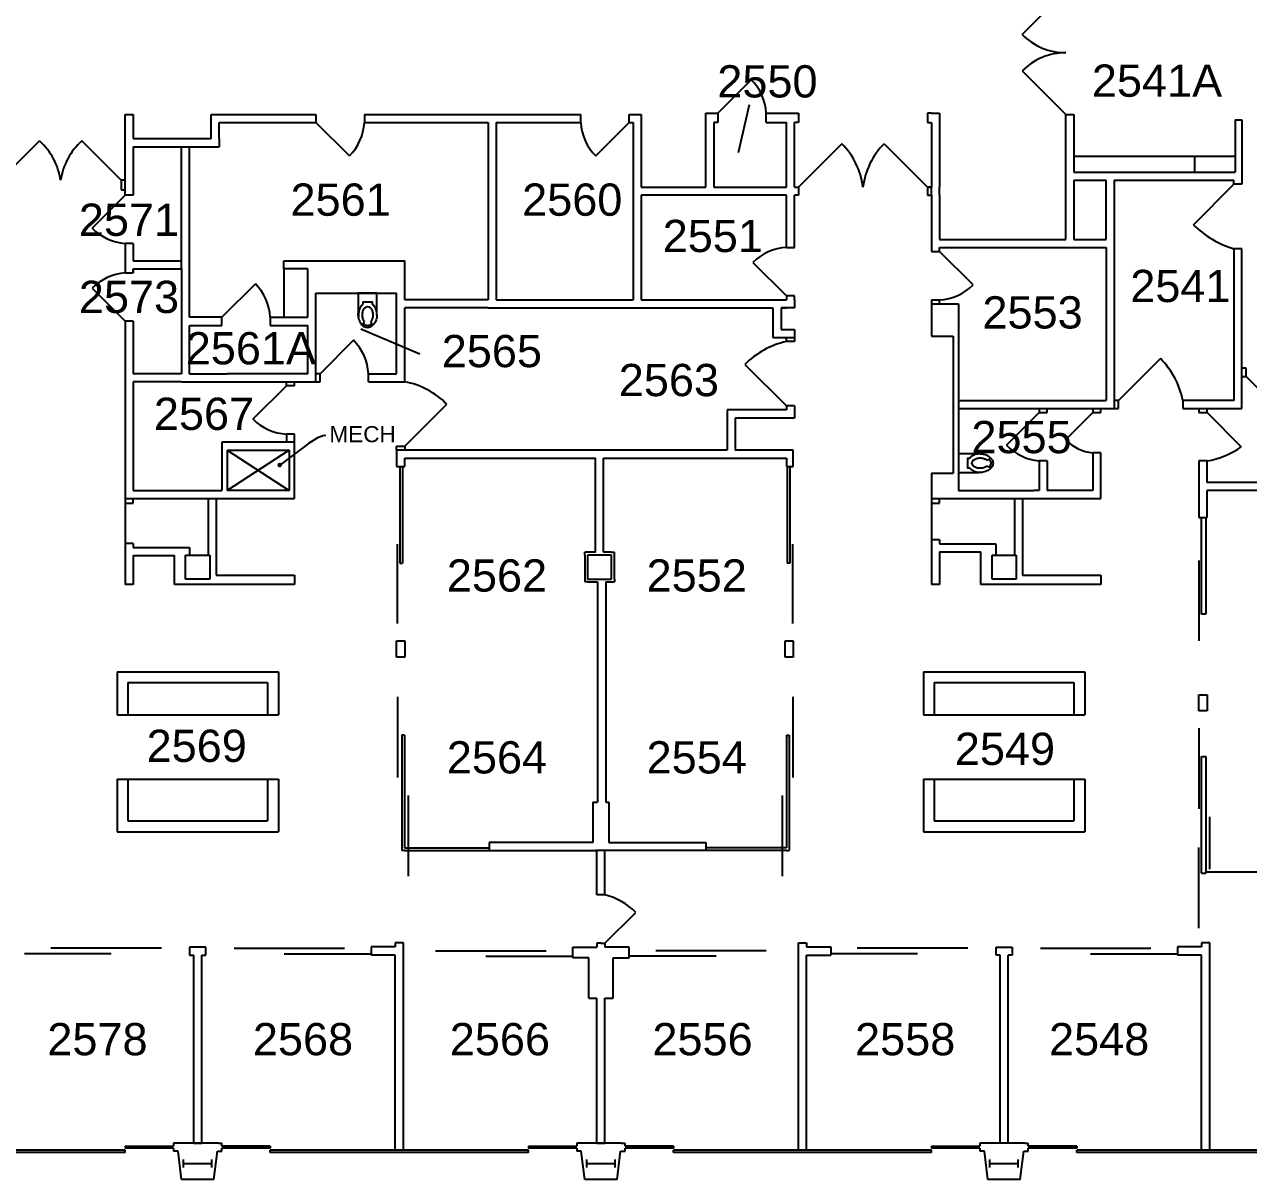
# Model space of a CAD drawing. Header units: inches. Extents: x -3198 to 3293, y 108 to 2903.
# Drawn here: x 1052 to 1962, y 161 to 1022 of the extents above; entities that cross this region are included whole.
import ezdxf
from ezdxf.enums import TextEntityAlignment as Align

# ---------------------------------------------------------------- set-up
doc = ezdxf.new("R2010")
doc.units = ezdxf.units.IN
doc.header["$LTSCALE"] = 96
doc.header["$MEASUREMENT"] = 0
doc.layers.get('0').update_dxf_attribs({"linetype": 'CONTINUOUS'})
for name, color, linetype in [('A-ANNO-ROOM', 4, 'CONTINUOUS'), ('A-ANNO-TEXT', 4, 'CONTINUOUS'), ('A-COLS', 5, 'CONTINUOUS'), ('A-DOOR', 2, 'CONTINUOUS'), ('A-FLOR-CASE', 3, 'CONTINUOUS'), ('A-FLOR-PFIX', 2, 'CONTINUOUS'), ('A-GLAZ', 2, 'CONTINUOUS'), ('A-SHAFT', 1, 'CONTINUOUS'), ('A-WALL-FULL', 6, 'CONTINUOUS')]:
    doc.layers.add(name, color=color, linetype=linetype)
doc.styles.add('ARIAL', font='arial.ttf')

# ---------------------------------------------------------------- blocks, each defined once
blk = doc.blocks.new('DOT')
at = {"const_width": 0.0175}
blk.add_lwpolyline([(-0.00875, 0, 1), (0.00875, 0, 1)], format="xyb", close=True, dxfattribs=at)
blk = doc.blocks.new('P2477016')
for p, q in [((-3.603083, -23.831759), (-3.603083, -23.831759)), ((-2.504894, -21.068753), (-2.504894, -21.068753))]:
    blk.add_line(p, q)
for points in [[(-6.93083, -16.399601, -0.022673), (-7, -14.875), (-7, 0), (-3.020761, 0), (0, 0), (3.020761, 0), (7, 0), (7, -14.875)], [(-6.937926, -16.211212, -0.074934), (-6.387938, -12.562014, -0.085426), (-4.920528, -9.670474, -0.066386), (-3.550098, -8.264603), (-3.550098, -6.711212), (3.449902, -6.711212), (3.449902, -8.264603, -0.066386), (4.820333, -9.670474, -0.085426), (6.287743, -12.562014, -0.111314), (6.709134, -17.991061)], [(3.991504, -23.722377, -0.562484), (3.158962, -23.529526), (2.424162, -21.300368, -0.238976), (2.492058, -20.853364, 0.08035), (3.421006, -18.976205, 0.074934), (3.837731, -16.211212, 0.074934), (3.421006, -13.446218, 0.085426), (2.414145, -11.462194, 0.066386), (1.597345, -10.624271, 0.330534), (-1.69754, -10.624271, 0.066386), (-2.51434, -11.462194, 0.085426), (-3.521201, -13.446218, 0.074934), (-3.937926, -16.211212, 0.074934), (-3.521201, -18.976205, 0.08035), (-2.592253, -20.853364, -0.238976), (-2.524357, -21.300368), (-3.250575, -23.503493, -0.549653), (-4.069149, -23.710095)], [(0, -25.75, 0.143932), (2.498761, -25.015482, 0.107177), (4.949747, -22.564786, 0.077997), (6.431696, -19.212481, 0.065232), (7, -14.875)], [(-4.023967, -23.748064, 0.06085), (-2.498761, -25.015482, 0.143932), (0, -25.75)], [(-2.976493, -22.67201, 0.063273), (-1.687041, -23.754089, 0.143932), (0, -24.25)], [(0, -24.25, 0.143932), (1.687041, -23.754089, 0.059203), (2.902316, -22.750942)]]:
    blk.add_lwpolyline(points, format="xyb")
for centre, radius, start, end in [((5.443363, -16.211212), 12.38129, 180, 197.141641), ((2.746106, -17.043143), 9.558648, 197.141641, 216.672481), ((1.035634, -18.316811), 7.426057, 216.672481, 226.574161)]:
    blk.add_arc(centre, radius, start, end)

msp = doc.modelspace()

# ---------------------------------------------------------------- linework, layer by layer
at = {"layer": 'A-ANNO-ROOM'}
for p, q in [((1590.85, 961.72), (1582.71, 925.94)), ((1301.89, 795), (1345.84, 776.3))]:
    msp.add_line(p, q, dxfattribs=at)
at = {"layer": 'A-ANNO-TEXT'}
msp.add_lwpolyline([(1275.84, 715.5), (1273.69, 715.13), (1271.74, 714.59), (1269.57, 713.64), (1266.79, 712), (1263, 709.43), (1257.79, 705.66), (1250.75, 700.43), (1241.5, 693.5)], dxfattribs=at)
at = {"layer": 'A-COLS'}
for p, q in [((1171.5, 626.5), (1189.5, 626.5)), ((1171.5, 617.5), (1171.5, 626.5)), ((1189.5, 626.5), (1189.5, 608.5)), ((1488.5, 626.5), (1470.5, 626.5)), ((1470.5, 626.5), (1470.5, 608.5)), ((1488.5, 617.5), (1488.5, 626.5)), ((1771.5, 617.5), (1771.5, 626.5)), ((1771.5, 626.5), (1789.5, 626.5)), ((1789.5, 626.5), (1789.5, 608.5)), ((1171.5, 608.5), (1171.5, 617.5)), ((1488.5, 608.5), (1488.5, 617.5)), ((1771.5, 608.5), (1771.5, 617.5)), ((1189.5, 608.5), (1171.5, 608.5)), ((1470.5, 608.5), (1482.5, 608.5)), ((1482.5, 608.5), (1488.5, 608.5)), ((1789.5, 608.5), (1771.5, 608.5)), ((1170, 170.5), (1170, 176.5)), ((1170, 173.5), (1191, 173.5)), ((1191, 170.5), (1191, 176.5)), ((1470, 170.5), (1470, 176.5)), ((1470, 173.5), (1491, 173.5)), ((1491, 170.5), (1491, 176.5)), ((1770, 170.5), (1770, 176.5)), ((1770, 173.5), (1791, 173.5)), ((1791, 170.5), (1791, 176.5))]:
    msp.add_line(p, q, dxfattribs=at)
at = {"layer": 'A-DOOR'}
for p, q in [((1793.97, 1013.97), (1826.5, 1046.5)), ((1793.97, 987.03), (1826.5, 954.5)), ((1592.38, 980.38), (1567.5, 955.5)), ((1293.38, 923.62), (1268.5, 948.5)), ((1476.62, 923.62), (1501.5, 948.5)), ((1033.5, 905.5), (1062.79, 934.79)), ((1123.5, 905.5), (1094.21, 934.79)), ((1659.73, 932.73), (1627.5, 900.5)), ((1691.27, 932.73), (1723.5, 900.5)), ((1921.44, 872.44), (1951.5, 902.5)), ((1101.84, 869.84), (1126.5, 894.5)), ((1757.38, 827.62), (1732.5, 852.5)), ((1593.62, 844.38), (1618.5, 819.5)), ((1101.84, 825.16), (1126.5, 800.5)), ((1223.38, 828.38), (1198.5, 803.5)), ((1296.38, 786.38), (1271.5, 761.5)), ((1587.59, 768.41), (1618.5, 737.5)), ((1896.79, 772.79), (1865.5, 741.5)), ((1991.48, 728.52), (1960.5, 759.5)), ((1221.62, 727.62), (1246.5, 752.5)), ((1334.5, 707.5), (1365.85, 738.85)), ((1782.22, 708.22), (1806.5, 732.5)), ((1826.27, 712.27), (1846.5, 732.5)), ((1931.5, 732.5), (1956.96, 707.04)), ((1126.5, 665.15), (1126.5, 635.15)), ((1726.5, 665.15), (1726.5, 635.15)), ((1328.95, 634.5), (1328.95, 575.5)), ((1623.03, 634.5), (1623.03, 575.5)), ((1925.5, 622.5), (1925.5, 562.5)), ((1329.28, 460.82), (1329.28, 520.82)), ((1623.62, 460.83), (1623.62, 520.83)), ((1925.5, 497.5), (1925.5, 437.5)), ((1337.32, 387.32), (1337.32, 447.32)), ((1615.58, 387.34), (1615.58, 447.34)), ((1933.48, 392.5), (1933.48, 431.44)), ((1925.44, 348.78), (1925.44, 408.78)), ((1483.5, 337.5), (1506.43, 360.43)), ((1116.18, 329.6), (1051.68, 329.6)), ((1153.48, 333.75), (1071.24, 333.75)), ((1207.52, 333.75), (1289.76, 333.75)), ((1244.82, 329.6), (1309.32, 329.6)), ((1357.5, 331.84), (1439.74, 331.84)), ((1603.5, 331.84), (1521.26, 331.84)), ((1716.18, 329.6), (1651.68, 329.6)), ((1753.48, 333.75), (1671.24, 333.75)), ((1807.52, 333.75), (1889.76, 333.75)), ((1844.82, 329.6), (1909.32, 329.6)), ((1394.8, 327.69), (1459.3, 327.69)), ((1566.2, 327.69), (1501.7, 327.69))]:
    msp.add_line(p, q, dxfattribs=at)
for centre, radius, start, end in [((1826.5, 1046.5), 46, 225, 270), ((1826.5, 954.5), 46, 90, 135), ((1565.38, 953.38), 38.17, 3.17663, 45), ((1266.38, 950.62), 38.17, 315, 356.82337), ((1503.62, 950.62), 38.17, 183.17663, 225), ((1029.46, 898.07), 49.6, 8.61839, 47.77476), ((1127.54, 898.07), 49.6, 132.22524, 171.38161), ((1620.62, 893.62), 55.31, 7.14972, 45), ((1730.38, 893.62), 55.31, 135, 172.85028), ((1129.5, 897.5), 39.12, 225, 265.60129), ((1972, 923), 71.5, 225, 253.33913), ((1620.62, 817.38), 38.17, 93.17663, 135), ((1129.5, 797.5), 39.12, 94.39871, 135), ((1196.38, 801.38), 38.17, 3.17663, 45), ((1730.38, 854.62), 38.17, 273.17663, 315), ((1269.38, 759.38), 38.17, 3.17663, 45), ((1632.75, 723.25), 63.86, 102.89374, 135), ((1853.64, 729.64), 61.02, 11.20471, 45), ((1323, 696), 60.6, 45, 79.06091), ((1248.62, 754.62), 38.17, 225, 266.82337), ((1850.39, 736.39), 34.11, 225, 263.45371), ((1811.17, 737.17), 40.93, 225, 263.45371), ((1920.06, 760.13), 64.65, 280.19615, 304.80385), ((1471.11, 325.11), 49.95, 45, 75.63918)]:
    msp.add_arc(centre, radius, start, end, dxfattribs=at)
at = {"layer": 'A-FLOR-CASE'}
for p, q in [((1832.5, 923.5), (1922.5, 923.5)), ((1922.5, 911.5), (1922.5, 923.5)), ((1922.5, 923.5), (1952.5, 923.5)), ((1120.5, 539.5), (1240.5, 539.5)), ((1120.5, 539.5), (1120.5, 507.5)), ((1240.5, 539.5), (1240.5, 507.5)), ((1720.5, 539.5), (1720.5, 507.5)), ((1720.5, 539.5), (1840.5, 539.5)), ((1840.5, 539.5), (1840.5, 507.5)), ((1128.5, 531.5), (1128.5, 507.5)), ((1128.5, 531.5), (1232.5, 531.5)), ((1232.5, 531.5), (1232.5, 507.5)), ((1728.5, 531.5), (1832.5, 531.5)), ((1728.5, 531.5), (1728.5, 507.5)), ((1832.5, 531.5), (1832.5, 507.5)), ((1120.5, 507.5), (1240.5, 507.5)), ((1720.5, 507.5), (1840.5, 507.5)), ((1120.5, 459.5), (1120.5, 420.5)), ((1120.5, 459.5), (1240.5, 459.5)), ((1128.5, 459.5), (1128.5, 428.5)), ((1232.5, 459.5), (1232.5, 428.5)), ((1240.5, 459.5), (1240.5, 420.5)), ((1720.5, 459.5), (1840.5, 459.5)), ((1720.5, 459.5), (1720.5, 420.5)), ((1728.5, 459.5), (1728.5, 428.5)), ((1832.5, 459.5), (1832.5, 428.5)), ((1840.5, 459.5), (1840.5, 420.5)), ((1128.5, 428.5), (1232.5, 428.5)), ((1728.5, 428.5), (1832.5, 428.5)), ((1120.5, 420.5), (1240.5, 420.5)), ((1720.5, 420.5), (1840.5, 420.5))]:
    msp.add_line(p, q, dxfattribs=at)
at = {"layer": 'A-GLAZ'}
msp.add_line((1930.5, 390.5), (1993.5, 390.5), dxfattribs=at)
at = {"layer": 'A-SHAFT'}
for p, q in [((1248.5, 704.5), (1202.5, 674.5)), ((1202.5, 704.5), (1248.5, 674.5))]:
    msp.add_line(p, q, dxfattribs=at)
at = {"layer": 'A-WALL-FULL'}
for p, q in [((1126.5, 894.5), (1126.5, 954.5)), ((1126.5, 954.5), (1132.5, 954.5)), ((1132.5, 954.5), (1132.5, 936.5)), ((1190.5, 954.5), (1268.5, 954.5)), ((1190.5, 936.5), (1190.5, 954.5)), ((1196.5, 948.5), (1268.5, 948.5)), ((1196.5, 936.5), (1196.5, 948.5)), ((1268.5, 954.5), (1268.5, 948.5)), ((1304.5, 954.5), (1465.5, 954.5)), ((1304.5, 954.5), (1304.5, 948.5)), ((1304.5, 948.5), (1396.5, 948.5)), ((1396.5, 948.5), (1396.5, 816.5)), ((1402.5, 948.5), (1465.5, 948.5)), ((1402.5, 948.5), (1402.5, 816.5)), ((1465.5, 948.5), (1465.5, 954.5)), ((1501.5, 954.5), (1504.5, 954.5)), ((1501.5, 948.5), (1501.5, 954.5)), ((1501.5, 948.5), (1504.5, 948.5)), ((1504.5, 954.5), (1510.5, 954.5)), ((1504.5, 948.5), (1504.5, 816.5)), ((1510.5, 954.5), (1510.5, 900.5)), ((1558.5, 955.5), (1567.5, 955.5)), ((1558.5, 900.5), (1558.5, 955.5)), ((1564.5, 948.5), (1564.5, 900.5)), ((1567.5, 948.5), (1564.5, 948.5)), ((1567.5, 955.5), (1567.5, 948.5)), ((1603.5, 955.5), (1624.5, 955.5)), ((1603.5, 948.5), (1603.5, 955.5)), ((1603.5, 948.5), (1618.5, 948.5)), ((1618.5, 900.5), (1618.5, 948.5)), ((1624.5, 955.5), (1627.5, 955.5)), ((1627.5, 948.5), (1624.5, 948.5)), ((1624.5, 900.5), (1624.5, 948.5)), ((1627.5, 955.5), (1627.5, 948.5)), ((1726.5, 955.5), (1723.5, 955.5)), ((1723.5, 955.5), (1723.5, 948.5)), ((1723.5, 948.5), (1726.5, 948.5)), ((1726.5, 955.5), (1732.5, 955.5)), ((1726.5, 948.5), (1726.5, 900.5)), ((1732.5, 955.5), (1732.5, 900.5)), ((1826.5, 861.5), (1826.5, 954.5)), ((1826.5, 954.5), (1832.5, 954.5)), ((1832.5, 954.5), (1832.5, 911.5)), ((1952.5, 950.5), (1957.5, 950.5)), ((1952.5, 950.5), (1952.5, 911.5)), ((1957.5, 950.5), (1957.5, 902.5)), ((1132.5, 936.5), (1190.5, 936.5)), ((1132.5, 930.5), (1132.5, 894.5)), ((1132.5, 930.5), (1196.5, 930.5)), ((1168.5, 839.5), (1168.5, 930.5)), ((1174.5, 803.5), (1174.5, 930.5)), ((1196.5, 936.5), (1196.5, 930.5)), ((1832.5, 911.5), (1952.5, 911.5)), ((1126.5, 905.5), (1123.5, 905.5)), ((1123.5, 905.5), (1123.5, 898.5)), ((1126.5, 898.5), (1126.5, 905.5)), ((1832.5, 905.5), (1832.5, 861.5)), ((1832.5, 905.5), (1856.5, 905.5)), ((1856.5, 861.5), (1856.5, 905.5)), ((1862.5, 905.5), (1862.5, 741.5)), ((1862.5, 905.5), (1951.5, 905.5)), ((1951.5, 902.5), (1951.5, 905.5)), ((1957.5, 902.5), (1951.5, 902.5)), ((1123.5, 898.5), (1126.5, 898.5)), ((1132.5, 894.5), (1126.5, 894.5)), ((1510.5, 900.5), (1558.5, 900.5)), ((1618.5, 894.5), (1510.5, 894.5)), ((1510.5, 894.5), (1510.5, 816.5)), ((1564.5, 900.5), (1618.5, 900.5)), ((1618.5, 855.5), (1618.5, 894.5)), ((1624.5, 900.5), (1627.5, 900.5)), ((1624.5, 855.5), (1624.5, 894.5)), ((1627.5, 894.5), (1624.5, 894.5)), ((1627.5, 900.5), (1627.5, 894.5)), ((1726.5, 900.5), (1723.5, 900.5)), ((1723.5, 900.5), (1726.5, 900.5)), ((1723.5, 900.5), (1723.5, 894.5)), ((1723.5, 894.5), (1726.5, 894.5)), ((1726.5, 894.5), (1726.5, 900.5)), ((1726.5, 894.5), (1726.5, 855.5)), ((1732.5, 894.5), (1732.5, 900.5)), ((1732.5, 894.5), (1732.5, 861.5)), ((1126.5, 858.5), (1126.5, 836.5)), ((1132.5, 858.5), (1126.5, 858.5)), ((1132.5, 858.5), (1132.5, 845.5)), ((1732.5, 861.5), (1826.5, 861.5)), ((1832.5, 861.5), (1856.5, 861.5)), ((1618.5, 855.5), (1624.5, 855.5)), ((1726.5, 855.5), (1726.5, 852.5)), ((1726.5, 852.5), (1732.5, 852.5)), ((1732.5, 855.5), (1856.5, 855.5)), ((1732.5, 852.5), (1732.5, 855.5)), ((1856.5, 855.5), (1856.5, 741.5)), ((1951.5, 854.5), (1951.5, 741.5)), ((1957.5, 854.5), (1951.5, 854.5)), ((1957.5, 735.5), (1957.5, 854.5)), ((1132.5, 845.5), (1168.5, 845.5)), ((1132.5, 839.5), (1132.5, 836.5)), ((1132.5, 839.5), (1168.5, 839.5)), ((1132.5, 836.5), (1132.5, 839.5)), ((1168.5, 839.5), (1168.5, 761.5)), ((1244.5, 845.5), (1334.5, 845.5)), ((1244.5, 839.5), (1244.5, 845.5)), ((1244.5, 839.5), (1244.5, 803.5)), ((1262.5, 839.5), (1244.5, 839.5)), ((1262.5, 818.5), (1262.5, 839.5)), ((1334.5, 816.5), (1334.5, 845.5)), ((1126.5, 836.5), (1132.5, 836.5)), ((1268.5, 821.5), (1328.5, 821.5)), ((1268.5, 755.5), (1268.5, 821.5)), ((1328.5, 816.5), (1328.5, 821.5)), ((1262.5, 803.5), (1262.5, 818.5)), ((1328.5, 761.5), (1328.5, 816.5)), ((1396.5, 816.5), (1334.5, 816.5)), ((1402.5, 816.5), (1504.5, 816.5)), ((1510.5, 816.5), (1511.5, 816.5)), ((1510.5, 816.5), (1618.5, 816.5)), ((1618.5, 819.5), (1618.5, 816.5)), ((1624.5, 819.5), (1618.5, 819.5)), ((1624.5, 816.5), (1624.5, 819.5)), ((1624.5, 816.5), (1624.5, 810.5)), ((1726.5, 816.5), (1732.5, 816.5)), ((1726.5, 816.5), (1726.5, 813.5)), ((1726.5, 813.5), (1726.5, 789.5)), ((1726.5, 813.5), (1732.5, 813.5)), ((1732.5, 813.5), (1732.5, 816.5)), ((1732.5, 813.5), (1746.5, 813.5)), ((1746.5, 813.5), (1746.5, 674.5)), ((1198.5, 803.5), (1174.5, 803.5)), ((1198.5, 797.5), (1198.5, 803.5)), ((1234.5, 803.5), (1262.5, 803.5)), ((1234.5, 803.5), (1234.5, 797.5)), ((1396.5, 810.5), (1334.5, 810.5)), ((1334.5, 755.5), (1334.5, 810.5)), ((1396.5, 810.5), (1402.5, 810.5)), ((1402.5, 810.5), (1504.5, 810.5)), ((1504.5, 810.5), (1510.5, 810.5)), ((1510.5, 810.5), (1608.5, 810.5)), ((1608.5, 810.5), (1608.5, 794.5)), ((1614.5, 810.5), (1618.5, 810.5)), ((1614.5, 810.5), (1614.5, 794.5)), ((1624.5, 810.5), (1614.5, 810.5)), ((1126.5, 800.5), (1126.5, 668.5)), ((1132.5, 800.5), (1126.5, 800.5)), ((1132.5, 800.5), (1132.5, 761.5)), ((1174.5, 797.5), (1198.5, 797.5)), ((1174.5, 761.5), (1174.5, 797.5)), ((1174.5, 761.5), (1174.5, 797.5)), ((1234.5, 797.5), (1262.5, 797.5)), ((1262.5, 761.5), (1262.5, 797.5)), ((1608.5, 794.5), (1608.5, 788.5)), ((1614.5, 794.5), (1624.5, 794.5)), ((1624.5, 794.5), (1624.5, 788.5)), ((1608.5, 788.5), (1624.5, 788.5)), ((1618.5, 785.5), (1618.5, 788.5)), ((1624.5, 785.5), (1618.5, 785.5)), ((1624.5, 788.5), (1624.5, 785.5)), ((1726.5, 789.5), (1742.5, 789.5)), ((1742.5, 789.5), (1742.5, 687.5)), ((1960.5, 765.5), (1957.5, 765.5)), ((1960.5, 759.5), (1960.5, 765.5)), ((1168.5, 761.5), (1132.5, 761.5)), ((1174.5, 761.5), (1202.5, 761.5)), ((1262.5, 761.5), (1202.5, 761.5)), ((1271.5, 761.5), (1268.5, 761.5)), ((1271.5, 755.5), (1271.5, 761.5)), ((1307.5, 761.5), (1328.5, 761.5)), ((1307.5, 755.5), (1307.5, 761.5)), ((1957.5, 759.5), (1960.5, 759.5)), ((1132.5, 755.5), (1132.5, 674.5)), ((1168.5, 755.5), (1132.5, 755.5)), ((1168.5, 755.5), (1174.5, 755.5)), ((1174.5, 755.5), (1202.5, 755.5)), ((1202.5, 755.5), (1268.5, 755.5)), ((1246.5, 752.5), (1246.5, 755.5)), ((1252.5, 752.5), (1246.5, 752.5)), ((1252.5, 752.5), (1252.5, 755.5)), ((1268.5, 755.5), (1271.5, 755.5)), ((1307.5, 755.5), (1334.5, 755.5)), ((1746.5, 741.5), (1856.5, 741.5)), ((1865.5, 741.5), (1862.5, 741.5)), ((1862.5, 741.5), (1862.5, 735.5)), ((1865.5, 735.5), (1865.5, 741.5)), ((1913.5, 741.5), (1913.5, 735.5)), ((1951.5, 741.5), (1913.5, 741.5)), ((1574.5, 734.5), (1574.5, 704.5)), ((1618.5, 734.5), (1574.5, 734.5)), ((1618.5, 737.5), (1618.5, 734.5)), ((1624.5, 737.5), (1618.5, 737.5)), ((1624.5, 737.5), (1624.5, 734.5)), ((1624.5, 734.5), (1624.5, 728.5)), ((1746.5, 735.5), (1806.5, 735.5)), ((1746.5, 735.5), (1862.5, 735.5)), ((1806.5, 735.5), (1806.5, 732.5)), ((1806.5, 732.5), (1812.5, 732.5)), ((1812.5, 732.5), (1812.5, 735.5)), ((1846.5, 735.5), (1846.5, 732.5)), ((1846.5, 732.5), (1852.5, 732.5)), ((1852.5, 732.5), (1852.5, 735.5)), ((1862.5, 735.5), (1865.5, 735.5)), ((1913.5, 735.5), (1957.5, 735.5)), ((1925.5, 735.5), (1925.5, 732.5)), ((1925.5, 732.5), (1931.5, 732.5)), ((1931.5, 732.5), (1931.5, 735.5)), ((1624.5, 728.5), (1580.5, 728.5)), ((1580.5, 728.5), (1580.5, 704.5)), ((1198.5, 710.5), (1198.5, 674.5)), ((1252.5, 710.5), (1198.5, 710.5)), ((1246.5, 716.5), (1246.5, 710.5)), ((1252.5, 716.5), (1246.5, 716.5)), ((1252.5, 710.5), (1252.5, 716.5)), ((1252.5, 674.5), (1252.5, 710.5)), ((1202.5, 704.5), (1202.5, 674.5)), ((1202.5, 704.5), (1248.5, 704.5)), ((1248.5, 704.5), (1248.5, 674.5)), ((1328.5, 707.5), (1334.5, 707.5)), ((1328.5, 704.5), (1328.5, 707.5)), ((1328.5, 704.5), (1328.5, 692.5)), ((1574.5, 704.5), (1328.5, 704.5)), ((1334.5, 707.5), (1334.5, 704.5)), ((1623.5, 704.5), (1580.5, 704.5)), ((1623.5, 692.5), (1623.5, 704.5)), ((1846.5, 702.5), (1846.5, 674.5)), ((1852.5, 702.5), (1846.5, 702.5)), ((1852.5, 702.5), (1846.5, 702.5)), ((1852.5, 674.5), (1852.5, 702.5)), ((1328.5, 692.5), (1330.5, 692.5)), ((1330.5, 692.5), (1332.5, 692.5)), ((1330.95, 692.5), (1330.95, 620.5)), ((1332.5, 692.5), (1334.5, 692.5)), ((1332.95, 692.5), (1332.95, 620.5)), ((1334.5, 698.5), (1476.5, 698.5)), ((1334.5, 692.5), (1334.5, 698.5)), ((1476.5, 628.5), (1476.5, 698.5)), ((1482.5, 628.5), (1482.5, 698.5)), ((1482.5, 698.5), (1618.5, 698.5)), ((1618.5, 698.5), (1618.5, 692.5)), ((1618.5, 692.5), (1623.5, 692.5)), ((1619.03, 692.5), (1619.03, 620.5)), ((1621.03, 692.5), (1621.03, 620.5)), ((1806.5, 696.5), (1806.5, 674.5)), ((1812.5, 696.5), (1806.5, 696.5)), ((1812.5, 696.5), (1812.5, 674.5)), ((1925.5, 696.5), (1925.5, 654.5)), ((1931.5, 696.5), (1925.5, 696.5)), ((1931.5, 680.5), (1931.5, 696.5)), ((1726.5, 687.5), (1742.5, 687.5)), ((1726.5, 687.5), (1726.5, 665.15)), ((1132.5, 674.5), (1198.5, 674.5)), ((1248.5, 674.5), (1202.5, 674.5)), ((1252.5, 668.5), (1252.5, 674.5)), ((1746.5, 674.5), (1798.5, 674.5)), ((1798.5, 674.5), (1802.5, 674.5)), ((1806.5, 674.5), (1802.5, 674.5)), ((1846.5, 674.5), (1812.5, 674.5)), ((1852.5, 668.5), (1852.5, 674.5)), ((2073.5, 680.5), (1931.5, 680.5)), ((2073.5, 674.5), (1931.5, 674.5)), ((1931.5, 654.5), (1931.5, 674.5)), ((1126.5, 668.5), (1126.5, 665.15)), ((1126.5, 668.5), (1252.5, 668.5)), ((1126.5, 665.15), (1132.5, 665.15)), ((1132.5, 665.15), (1132.5, 668.5)), ((1188.26, 668.15), (1188.26, 626.5)), ((1194.26, 668.15), (1194.26, 611.5)), ((1726.5, 668.5), (1852.5, 668.5)), ((1726.5, 668.5), (1726.5, 665.15)), ((1726.5, 665.15), (1732.5, 665.15)), ((1732.5, 665.15), (1732.5, 668.5)), ((1788.26, 668.15), (1788.26, 626.5)), ((1794.26, 668.15), (1794.26, 611.5)), ((1925.5, 654.5), (1931.5, 654.5)), ((1927.5, 582.5), (1927.5, 654.5)), ((1930.5, 654.5), (1930.5, 582.5)), ((1726.5, 637.77), (1726.5, 604.5)), ((1732.5, 637.77), (1726.5, 637.77)), ((1732.5, 637.77), (1732.5, 634.77)), ((1132.5, 635.15), (1126.5, 635.15)), ((1126.5, 635.15), (1126.5, 604.5)), ((1132.5, 635.15), (1132.5, 632.15)), ((1132.5, 632.15), (1165.75, 632.15)), ((1165.75, 632.15), (1174.37, 632.15)), ((1174.37, 632.15), (1174.37, 626.5)), ((1476.5, 628.5), (1468.5, 628.5)), ((1468.5, 626.5), (1468.5, 628.5)), ((1488.5, 628.5), (1482.5, 628.5)), ((1488.5, 628.5), (1490.5, 628.5)), ((1490.5, 617.5), (1490.5, 628.5)), ((1732.5, 634.77), (1765.75, 634.77)), ((1732.5, 628.77), (1732.5, 604.5)), ((1732.5, 628.77), (1763.27, 628.77)), ((1763.27, 604.5), (1763.27, 628.77)), ((1765.75, 634.77), (1774.37, 634.77)), ((1774.37, 634.77), (1774.37, 626.5)), ((1132.5, 626.15), (1163.27, 626.15)), ((1132.5, 626.15), (1132.5, 604.5)), ((1163.27, 604.5), (1163.27, 626.15)), ((1330.95, 620.5), (1332.95, 620.5)), ((1468.5, 626.5), (1468.5, 608.5)), ((1621.03, 620.5), (1619.03, 620.5)), ((1194.26, 611.5), (1252.5, 611.5)), ((1252.5, 611.5), (1252.5, 604.5)), ((1490.5, 608.5), (1490.5, 617.5)), ((1794.26, 611.5), (1852.5, 611.5)), ((1852.5, 611.5), (1852.5, 604.5)), ((1132.5, 604.5), (1126.5, 604.5)), ((1252.5, 604.5), (1163.27, 604.5)), ((1468.5, 608.5), (1468.5, 606.5)), ((1470.5, 606.5), (1468.5, 606.5)), ((1470.5, 606.5), (1478.06, 606.5)), ((1478.06, 606.5), (1478.06, 442.5)), ((1484.06, 606.5), (1484.06, 442.5)), ((1484.06, 606.5), (1490.5, 606.5)), ((1490.5, 608.5), (1490.5, 606.5)), ((1732.5, 604.5), (1726.5, 604.5)), ((1852.5, 604.5), (1763.27, 604.5)), ((1930.5, 582.5), (1927.5, 582.5)), ((1328.5, 550.5), (1328.5, 562.5)), ((1328.5, 562.5), (1334.5, 562.5)), ((1334.5, 562.5), (1334.5, 550.5)), ((1617.5, 562.5), (1623.5, 562.5)), ((1617.5, 550.5), (1617.5, 562.5)), ((1623.5, 562.5), (1623.5, 550.5)), ((1334.5, 550.5), (1328.5, 550.5)), ((1623.5, 550.5), (1617.5, 550.5)), ((1925.5, 510.5), (1925.5, 522.5)), ((1925.5, 522.5), (1931.5, 522.5)), ((1931.5, 522.5), (1931.5, 510.5)), ((1931.5, 510.5), (1925.5, 510.5)), ((1332.34, 492.37), (1332.34, 406.37)), ((1334.34, 492.37), (1332.34, 492.37)), ((1334.34, 492.37), (1334.34, 408.37)), ((1618.56, 492.39), (1620.56, 492.39)), ((1618.56, 492.39), (1618.56, 408.39)), ((1620.56, 492.39), (1620.56, 406.39)), ((1927.5, 476.5), (1930.5, 476.5)), ((1927.5, 389.5), (1927.5, 476.5)), ((1930.5, 476.5), (1930.5, 389.5)), ((1474.5, 442.5), (1478.06, 442.5)), ((1474.5, 442.5), (1474.5, 412.5)), ((1484.06, 442.5), (1486.5, 442.5)), ((1486.5, 442.5), (1486.5, 412.5)), ((1397.34, 412.37), (1397.34, 412.5)), ((1474.5, 412.5), (1397.34, 412.5)), ((1397.34, 412.37), (1397.34, 406.37)), ((1403.5, 412.5), (1402.5, 412.5)), ((1486.5, 412.5), (1558.5, 412.5)), ((1558.5, 412.5), (1558.5, 406.39)), ((1334.34, 406.37), (1332.34, 406.37)), ((1334.34, 408.37), (1397.34, 408.37)), ((1334.34, 406.37), (1397.34, 406.37)), ((1397.34, 406.37), (1475.34, 406.37)), ((1475.34, 406.37), (1477.56, 406.37)), ((1477.5, 406.37), (1476.5, 406.37)), ((1477.5, 373.5), (1477.5, 406.37)), ((1555.56, 406.37), (1477.56, 406.37)), ((1483.5, 373.5), (1483.5, 406.37)), ((1484.5, 406.37), (1483.5, 406.37)), ((1558.5, 406.39), (1555.56, 406.37)), ((1618.56, 408.39), (1558.5, 408.39)), ((1618.56, 406.39), (1558.5, 406.39)), ((1618.56, 406.39), (1620.56, 406.39)), ((1927.5, 389.5), (1930.5, 389.5)), ((1483.5, 373.5), (1477.5, 373.5)), ((1333.5, 337.67), (1327.5, 337.67)), ((1327.5, 337.67), (1327.5, 334.67)), ((1333.5, 334.67), (1333.5, 337.67)), ((1480.5, 337.5), (1477.5, 337.5)), ((1477.5, 337.5), (1477.5, 334.5)), ((1480.5, 337.5), (1483.5, 337.5)), ((1483.5, 337.5), (1483.5, 334.5)), ((1627.5, 337.67), (1633.5, 337.67)), ((1627.5, 334.67), (1627.5, 337.67)), ((1633.5, 337.67), (1633.5, 334.67)), ((1933.5, 337.67), (1927.5, 337.67)), ((1927.5, 337.67), (1927.5, 334.67)), ((1933.5, 334.67), (1933.5, 337.67)), ((1177.5, 334.5), (1174.5, 334.5)), ((1174.5, 334.5), (1174.5, 328.5)), ((1174.5, 328.5), (1177.5, 328.5)), ((1186.5, 334.5), (1177.5, 334.5)), ((1177.5, 188.5), (1177.5, 328.5)), ((1183.5, 188.5), (1183.5, 328.5)), ((1183.5, 328.5), (1186.5, 328.5)), ((1186.5, 328.5), (1186.5, 334.5)), ((1327.5, 334.67), (1309.5, 334.67)), ((1309.5, 334.67), (1309.5, 328.67)), ((1327.5, 328.67), (1309.5, 328.67)), ((1327.5, 183.25), (1327.5, 328.67)), ((1333.5, 183.25), (1333.5, 334.67)), ((1459.5, 326.5), (1459.5, 334.5)), ((1459.5, 334.5), (1477.5, 334.5)), ((1501.5, 334.5), (1483.5, 334.5)), ((1501.5, 326.5), (1501.5, 334.5)), ((1627.5, 183.25), (1627.5, 334.67)), ((1633.5, 334.67), (1651.5, 334.67)), ((1633.5, 328.67), (1651.5, 328.67)), ((1633.5, 183.25), (1633.5, 328.67)), ((1651.5, 334.67), (1651.5, 328.67)), ((1774.5, 334.5), (1783.5, 334.5)), ((1774.5, 328.5), (1774.5, 334.5)), ((1777.5, 328.5), (1774.5, 328.5)), ((1777.5, 188.5), (1777.5, 328.5)), ((1783.5, 334.5), (1786.5, 334.5)), ((1786.5, 328.5), (1783.5, 328.5)), ((1783.5, 188.5), (1783.5, 328.5)), ((1786.5, 334.5), (1786.5, 328.5)), ((1927.5, 334.67), (1909.5, 334.67)), ((1909.5, 334.67), (1909.5, 328.67)), ((1927.5, 328.67), (1909.5, 328.67)), ((1927.5, 183.25), (1927.5, 328.67)), ((1933.5, 183.25), (1933.5, 334.67)), ((1471.5, 326.5), (1459.5, 326.5)), ((1471.5, 296.5), (1471.5, 326.5)), ((1489.5, 296.5), (1489.5, 326.5)), ((1489.5, 326.5), (1501.5, 326.5)), ((1471.5, 296.5), (1477.5, 296.5)), ((1477.5, 188.5), (1477.5, 296.5)), ((1483.5, 188.5), (1483.5, 296.5)), ((1483.5, 296.5), (1489.5, 296.5)), ((1126.5, 183.25), (1030.5, 183.25)), ((1126.5, 186.25), (1126.5, 184.75)), ((1126.5, 186.25), (1162.5, 186.25)), ((1162.5, 184.75), (1126.5, 184.75)), ((1126.5, 181.75), (1126.5, 183.25)), ((1162.5, 188.5), (1162.5, 186.25)), ((1165.12, 188.5), (1162.5, 188.5)), ((1162.5, 184.75), (1162.5, 182.5)), ((1165.88, 182.5), (1162.5, 182.5)), ((1195.88, 188.5), (1165.12, 188.5)), ((1168.5, 161.5), (1165.88, 182.5)), ((1177.5, 188.5), (1183.5, 188.5)), ((1192.5, 161.5), (1195.12, 182.5)), ((1195.12, 182.5), (1198.5, 182.5)), ((1195.88, 188.5), (1198.5, 188.5)), ((1198.5, 186.25), (1198.5, 188.5)), ((1234.5, 186.25), (1198.5, 186.25)), ((1198.5, 182.5), (1198.5, 184.75)), ((1234.5, 184.75), (1198.5, 184.75)), ((1234.5, 186.25), (1234.5, 184.75)), ((1330.5, 183.25), (1234.5, 183.25)), ((1234.5, 181.75), (1234.5, 183.25)), ((1426.5, 183.25), (1330.5, 183.25)), ((1426.5, 186.25), (1426.5, 184.75)), ((1426.5, 186.25), (1462.5, 186.25)), ((1462.5, 184.75), (1426.5, 184.75)), ((1426.5, 181.75), (1426.5, 183.25)), ((1462.5, 188.5), (1462.5, 186.25)), ((1465.12, 188.5), (1462.5, 188.5)), ((1462.5, 184.75), (1462.5, 182.5)), ((1465.88, 182.5), (1462.5, 182.5)), ((1495.88, 188.5), (1465.12, 188.5)), ((1468.5, 161.5), (1465.88, 182.5)), ((1477.5, 188.5), (1483.5, 188.5)), ((1492.5, 161.5), (1495.12, 182.5)), ((1495.12, 182.5), (1498.5, 182.5)), ((1495.88, 188.5), (1498.5, 188.5)), ((1498.5, 186.25), (1498.5, 188.5)), ((1534.5, 186.25), (1498.5, 186.25)), ((1498.5, 182.5), (1498.5, 184.75)), ((1534.5, 184.75), (1498.5, 184.75)), ((1534.5, 186.25), (1534.5, 184.75)), ((1630.5, 183.25), (1534.5, 183.25)), ((1534.5, 181.75), (1534.5, 183.25)), ((1726.5, 183.25), (1630.5, 183.25)), ((1726.5, 186.25), (1726.5, 184.75)), ((1726.5, 186.25), (1762.5, 186.25)), ((1762.5, 184.75), (1726.5, 184.75)), ((1726.5, 181.75), (1726.5, 183.25)), ((1762.5, 188.5), (1762.5, 186.25)), ((1765.12, 188.5), (1762.5, 188.5)), ((1762.5, 184.75), (1762.5, 182.5)), ((1765.88, 182.5), (1762.5, 182.5)), ((1795.88, 188.5), (1765.12, 188.5)), ((1768.5, 161.5), (1765.88, 182.5)), ((1792.5, 161.5), (1795.12, 182.5)), ((1795.12, 182.5), (1798.5, 182.5)), ((1795.88, 188.5), (1798.5, 188.5)), ((1798.5, 186.25), (1798.5, 188.5)), ((1798.5, 186.25), (1798.5, 188.5)), ((1834.5, 186.25), (1798.5, 186.25)), ((1798.5, 182.5), (1798.5, 184.75)), ((1834.5, 184.75), (1798.5, 184.75)), ((1798.5, 182.5), (1798.5, 184.75)), ((1834.5, 186.25), (1834.5, 184.75)), ((1834.5, 181.75), (1834.5, 183.25)), ((1930.5, 183.25), (1834.5, 183.25)), ((2026.5, 183.25), (1930.5, 183.25)), ((1126.5, 181.75), (1030.5, 181.75)), ((1330.5, 181.75), (1234.5, 181.75)), ((1426.5, 181.75), (1330.5, 181.75)), ((1630.5, 181.75), (1534.5, 181.75)), ((1726.5, 181.75), (1630.5, 181.75)), ((1930.5, 181.75), (1834.5, 181.75)), ((2026.5, 181.75), (1930.5, 181.75)), ((1192.5, 161.5), (1168.5, 161.5)), ((1492.5, 161.5), (1468.5, 161.5)), ((1792.5, 161.5), (1768.5, 161.5))]:
    msp.add_line(p, q, dxfattribs=at)

# ---------------------------------------------------------------- block references
at = {"layer": 'A-ANNO-TEXT', "xscale": 96, "yscale": 96, "zscale": 96}
msp.add_blockref('DOT', (1241.5, 693.5), dxfattribs=at)
at = {"layer": 'A-FLOR-PFIX', "xscale": -1}
msp.add_blockref('P2477016', (1306.88, 821.5), dxfattribs=at)
at = {"layer": 'A-FLOR-PFIX', "xscale": -1, "rotation": 90}
msp.add_blockref('P2477016', (1746.5, 694.88), dxfattribs=at)

# ---------------------------------------------------------------- texts
at = {"layer": 'A-ANNO-ROOM', "style": 'ARIAL'}
for s, p in [('2550', (1604.4, 967.18)), ('2541A', (1894.28, 967.71)), ('2561', (1286.83, 879.11)), ('2560', (1459.16, 879.11)), ('2571', (1129.34, 864.14)), ('2551', (1563.77, 852.06)), ('2541', (1911.69, 814.82)), ('2573', (1129.34, 806.69)), ('2553', (1801.66, 795.15)), ('2561A', (1220.06, 768.46)), ('2565', (1399.35, 766.35)), ('2563', (1531.08, 744.78)), ('2567', (1185.17, 719.64)), ('2555', (1793.47, 702.32)), ('2562', (1403.15, 599.27)), ('2552', (1551.78, 599.27)), ('2569', (1179.74, 472.44)), ('2549', (1781.13, 470.2)), ('2564', (1403.15, 463.85)), ('2554', (1551.78, 463.85)), ('2578', (1105.89, 254.03)), ('2568', (1258.83, 254.03)), ('2566', (1405.31, 254.03)), ('2556', (1556.09, 254.03)), ('2558', (1706.88, 254.03)), ('2548', (1851.2, 254.03))]:
    msp.add_text(s, height=24, dxfattribs=at).set_placement(p, align=Align.CENTER)
at = {"layer": 'A-ANNO-TEXT', "style": 'ARIAL'}
msp.add_text('MECH', height=12, dxfattribs=at).set_placement((1278.5, 710.5))

doc.saveas('drawing.dxf')
